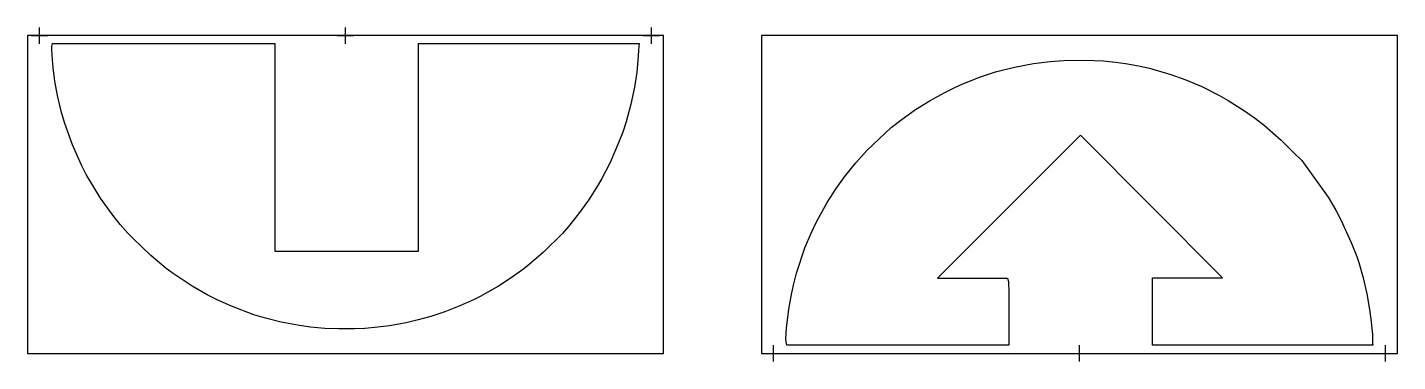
# Model space of a CAD drawing. Header units: inches. Extents: x 0 to 168, y -1 to 40.
import ezdxf

# ---------------------------------------------------------------- set-up
doc = ezdxf.new("R2010")
doc.units = ezdxf.units.IN
doc.header["$MEASUREMENT"] = 0
doc.layers.add('CUT', color=1, linetype='Continuous')
doc.layers.add('REG', color=5, linetype='Continuous')

msp = doc.modelspace()

# ---------------------------------------------------------------- linework, layer by layer
at = {"layer": 'CUT'}
for points in [[(47.99, 38.02), (75.07, 38.01), (74.99, 37.19), (74.95, 36.43), (74.77, 34.5), (74.49, 32.65), (74.06, 30.59), (73.48, 28.41), (73.07, 27.16), (72.55, 25.82), (71.52, 23.43), (70.5, 21.46), (70.05, 20.68), (68.86, 18.8), (67.63, 17.13), (66.4, 15.58), (65.65, 14.72), (63.35, 12.44), (61.57, 10.92), (60.92, 10.39), (59.36, 9.26), (57.8, 8.25), (55.55, 7), (54.75, 6.59), (53.06, 5.83), (51.23, 5.11), (49.52, 4.54), (47.96, 4.11), (46.46, 3.76), (44.45, 3.4), (42.58, 3.17), (41.42, 3.07), (40.12, 3), (38.2, 3), (36.49, 3.08), (34.74, 3.24), (33.38, 3.42), (31.16, 3.84), (29.21, 4.33), (27.79, 4.75), (25.05, 5.78), (23.3, 6.56), (22.07, 7.19), (20.2, 8.26), (17.75, 9.9), (17.03, 10.44), (15.13, 12), (12.92, 14.13), (12.34, 14.74), (11.4, 15.83), (10.35, 17.13), (8.98, 19.03), (7.23, 21.96), (6.63, 23.11), (5.52, 25.61), (4.6, 28.21), (4.19, 29.58), (3.7, 31.66), (3.38, 33.39), (3.17, 35.09), (3.04, 36.55), (3, 37.37), (3.01, 37.68), (3.1, 38.02), (30.37, 38.02), (30.37, 13.21), (30.37, 13.19), (30.37, 12.73), (30.37, 12.55), (47.99, 12.55)], [(112.56, 32.02), (113.8, 32.63), (114.72, 33.05), (116.84, 33.89), (118.78, 34.53), (121.14, 35.13), (123.48, 35.58), (125.52, 35.83), (127.18, 35.96), (129.82, 36), (132.05, 35.88), (133.53, 35.73), (134.76, 35.56), (136.34, 35.28), (137.68, 34.98), (140.33, 34.21), (142.14, 33.58), (144.13, 32.73), (146.22, 31.69), (147.36, 31.04), (149.24, 29.86), (150.7, 28.81), (151.79, 27.96), (153.86, 26.16), (155.3, 24.72), (156.4, 23.67), (159.64, 19.19), (160.55, 17.57), (161.17, 16.41), (162.45, 13.63), (163.12, 11.9), (163.37, 11.16), (163.92, 9.27), (164.37, 7.3), (164.71, 5.41), (164.87, 4.19), (165.04, 2.32), (165.07, 1.21), (165.11, 1), (138.06, 1), (138.06, 9.29), (146.66, 9.29), (129.22, 26.77), (111.66, 9.23), (120.25, 9.23), (120.35, 8.94), (120.39, 8.74), (120.43, 7.53), (120.44, 1), (93.18, 1), (93.11, 1.41), (93.08, 1.75), (93.16, 3.09), (93.43, 5.45), (93.75, 7.25), (93.99, 8.36), (94.38, 9.86), (95.41, 12.94), (96.17, 14.77), (96.87, 16.22), (98.14, 18.53), (99.24, 20.25), (100.26, 21.67), (101.65, 23.4), (103.02, 24.91), (105.24, 27.03), (106.01, 27.7), (107.33, 28.74), (109, 29.92), (110.78, 31.03)]]:
    msp.add_lwpolyline(points, close=True, dxfattribs=at)
at = {"layer": 'REG'}
for points in [[(0, 0), (78.07, 0), (78.07, 39), (0, 39)], [(90.07, 0), (168.14, 0), (168.14, 39), (90.07, 39)]]:
    msp.add_lwpolyline(points, close=True, dxfattribs=at)
for points in [[(0.5, 39), (2.5, 39)], [(1.5, 38), (1.5, 40)], [(38.03, 39), (40.03, 39)], [(39.03, 38), (39.03, 40)], [(75.57, 39), (77.57, 39)], [(76.57, 38), (76.57, 40)], [(90.57, 0), (92.57, 0)], [(91.57, -1), (91.57, 1)], [(128.1, 0), (130.1, 0)], [(129.1, -1), (129.1, 1)], [(165.64, 0), (167.64, 0)], [(166.64, -1), (166.64, 1)]]:
    msp.add_lwpolyline(points, dxfattribs=at)

doc.saveas('drawing.dxf')
